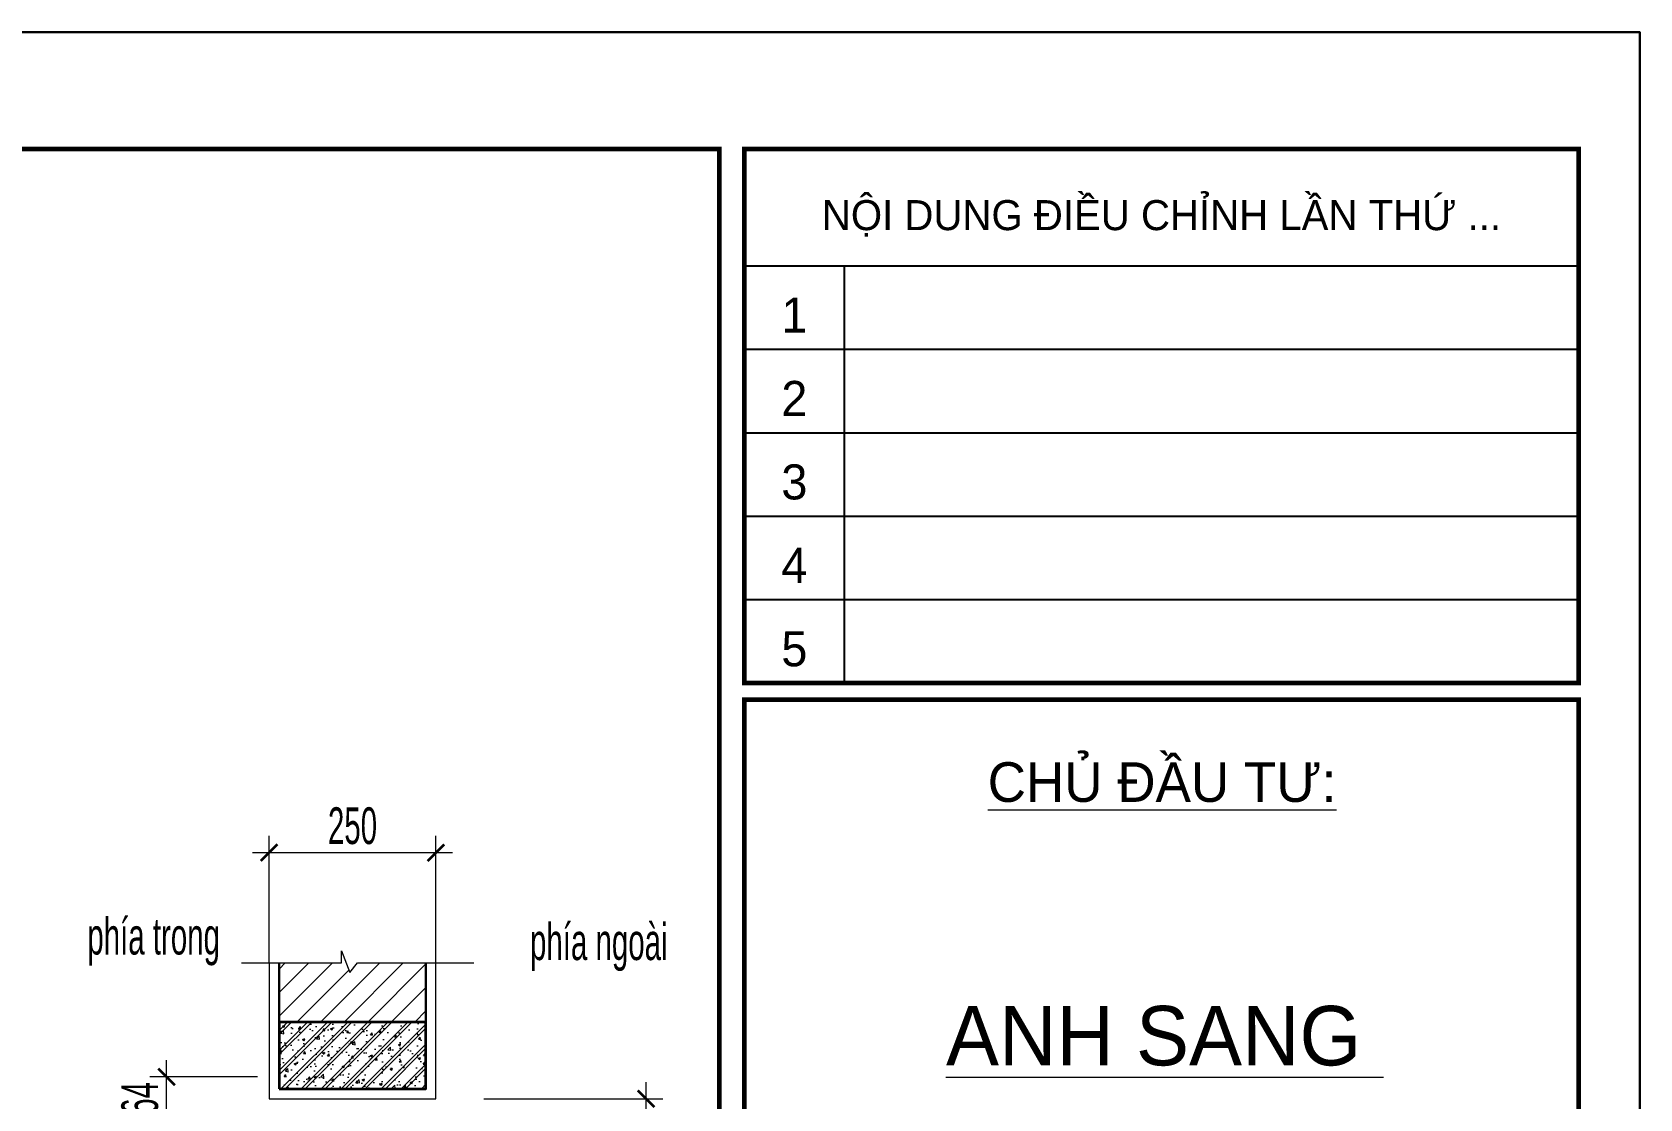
# Model space of a CAD drawing. Header units: millimetres. Extents: x 1336014 to 2939047, y -333549 to -60566.
# Drawn here: x 1464187 to 1466596, y -213714 to -212116 of the extents above; entities that cross this region are included whole.
import ezdxf
from ezdxf.enums import TextEntityAlignment as Align

# ---------------------------------------------------------------- set-up
doc = ezdxf.new("R2010")
doc.units = ezdxf.units.MM
doc.header["$MEASUREMENT"] = 0
for name, color, linetype, lineweight in [('05.Text', 253, 'Continuous', 18), ('06.betong', 2, 'Continuous', 35), ('08.Dim', 156, 'Continuous', 15), ('09.Hatch', 250, 'Continuous', 5), ('11.Khung bo', 32, 'Continuous', 50), ('12.Khung', 36, 'Continuous', 25), ('nep', 9, 'Continuous', 15), ('wall', 4, 'Continuous', 9)]:
    doc.layers.add(name, color=color, linetype=linetype, lineweight=lineweight)
doc.layers.add('Tpl_Bound', color=1, linetype='Continuous', plot=False)
doc.styles.add('AVANT', font='')
doc.styles.add('TT5_Text Dim', font='hoatbif.shx', dxfattribs={"width": 0.6})
doc.styles.add('VnAvantH', font='')
doc.styles.get('AVANT').set_extended_font_data('.VnAvant')
doc.styles.get('VnAvantH').set_extended_font_data('.VnAvantH')
doc.dimstyles.new('TT5_Dim 1-25', dxfattribs={"dimscale": 25, "dimtxt": 2.2, "dimasz": 1, "dimexe": 1, "dimexo": 0, "dimgap": 0.5, "dimtad": 1, "dimdec": 0, "dimzin": 0, "dimdsep": 46, "dimtxsty": 'TT5_Text Dim', "dimblk": 'ARCHTICK', "dimcen": 0, "dimdle": 1, "dimclrd": 256, "dimclre": 256, "dimclrt": 1, "dimadec": 0, "dimazin": 0, "dimtfac": 0.015, "dimtdec": 0, "dimtix": 1, "dimtmove": 2, "dimatfit": 3, "dimldrblk": 'DOT', "dimfxl": 1, "dimtolj": 1, "dimtzin": 0, "dimlwd": -1, "dimlwe": -1, "dimarcsym": 1})

# ---------------------------------------------------------------- blocks, each defined once
blk = doc.blocks.new('100')
at = {"layer": '11.Khung bo', "const_width": 26.7}
for points in [[(1860913, -945239.8), (1860913, -916940.1), (1896062.6, -916940.1), (1896062.6, -945239.8)], [(1860913, -945239.8), (1860913, -916940.1), (1896062.6, -916940.1), (1896062.6, -945239.8)], [(1860913, -945239.8), (1860913, -916940.1), (1896062.6, -916940.1), (1896062.6, -945239.8)], [(1896212.6, -920140), (1896212.6, -916940.1), (1901212.6, -916940.1), (1901212.6, -920140)], [(1896212.6, -920140), (1896212.6, -916940.1), (1901212.6, -916940.1), (1901212.6, -920140)], [(1896212.6, -920140), (1896212.6, -916940.1), (1901212.6, -916940.1), (1901212.6, -920140)], [(1896212.6, -924140), (1901212.6, -924140), (1901212.6, -920240), (1896212.6, -920240)], [(1896212.6, -924140), (1901212.6, -924140), (1901212.6, -920240), (1896212.6, -920240)], [(1896212.6, -924140), (1901212.6, -924140), (1901212.6, -920240), (1896212.6, -920240)]]:
    blk.add_lwpolyline(points, close=True, dxfattribs=at)
at = {"layer": '12.Khung'}
for p, q in [((1896212.6, -917640.1), (1901212.6, -917640.1)), ((1896212.6, -917640.1), (1901212.6, -917640.1)), ((1896212.6, -917640.1), (1901212.6, -917640.1)), ((1896812.6, -920140), (1896812.6, -917640.1)), ((1896812.6, -920140), (1896812.6, -917640.1)), ((1896812.6, -920140), (1896812.6, -917640.1)), ((1896212.6, -918140.1), (1901212.6, -918140.1)), ((1896212.6, -918140.1), (1901212.6, -918140.1)), ((1896212.6, -918140.1), (1901212.6, -918140.1)), ((1896212.6, -918640.1), (1901212.6, -918640.1)), ((1896212.6, -918640.1), (1901212.6, -918640.1)), ((1896212.6, -918640.1), (1901212.6, -918640.1)), ((1896212.6, -919140.1), (1901212.6, -919140.1)), ((1896212.6, -919140.1), (1901212.6, -919140.1)), ((1896212.6, -919140.1), (1901212.6, -919140.1)), ((1896212.6, -919640.1), (1901212.6, -919640.1)), ((1896212.6, -919640.1), (1901212.6, -919640.1)), ((1896212.6, -919640.1), (1901212.6, -919640.1))]:
    blk.add_line(p, q, dxfattribs=at)
blk.add_lwpolyline([(1901579.2, -945939.8), (1901579.2, -916240.1), (1859579.6, -916240.1), (1859579.6, -945939.8)], close=True, dxfattribs=at)
blk.add_lwpolyline([(1901579.2, -945939.8), (1901579.2, -916240.1), (1859579.6, -916240.1), (1859579.6, -945939.8)], close=True, dxfattribs=at)
blk.add_lwpolyline([(1901579.2, -945939.8), (1901579.2, -916240.1), (1859579.6, -916240.1), (1859579.6, -945939.8)], close=True, dxfattribs=at)
at = {"layer": '05.Text', "style": 'VnAvantH'}
blk.add_text('Néi dung ®iÒu chØnh lÇn thø ...', height=179.998, dxfattribs=at).set_placement((1898712.6, -917329.1), align=Align.MIDDLE)
at = {"layer": '05.Text'}
for s, height, style, p in [('1', 210, 'AVANT', (1896512.6, -918040.1)), ('2', 210, 'AVANT', (1896512.6, -918540.1)), ('3', 210, 'AVANT', (1896512.6, -919040.1)), ('4', 210, 'AVANT', (1896512.6, -919540.1)), ('5', 210, 'AVANT', (1896512.6, -920040)), ('%%uChñ ®Çu t\xad:', 237.598, 'VnAvantH', (1898715.8, -920852.7)), ('%%Uanh sang ', 356.397, 'VnAvantH', (1898732, -922431.7))]:
    blk.add_text(s, height=height, dxfattribs=dict(at, style=style)).set_placement(p, align=Align.CENTER)
blk = doc.blocks.new('_ARCHTICK')
at = {"const_width": 0.15}
blk.add_lwpolyline([(-0.5, -0.5), (0.5, 0.5)], dxfattribs=at)
blk = doc.blocks.new('*D2139')
at = {"layer": '08.Dim', "ltscale": 200, "transparency": 16777216}
for p, q in [((1464542.2, -213509.8), (1464542.2, -213319.7)), ((1464792.2, -213509.8), (1464792.2, -213319.7)), ((1464517.2, -213344.7), (1464817.2, -213344.7))]:
    blk.add_line(p, q, dxfattribs=at)
at = {"layer": 'Defpoints', "color": 0, "ltscale": 200, "transparency": 16777216}
for p in [(1464792.2, -213344.7), (1464542.2, -213509.8), (1464792.2, -213509.8)]:
    blk.add_point(p, dxfattribs=at)
at = {"layer": '08.Dim', "ltscale": 200, "transparency": 16777216, "xscale": 25, "yscale": 25, "zscale": 25, "rotation": 180}
blk.add_blockref('_ARCHTICK', (1464542.2, -213344.7), dxfattribs=at)
at = {"layer": '08.Dim', "ltscale": 200, "transparency": 16777216, "xscale": 25, "yscale": 25, "zscale": 25}
blk.add_blockref('_ARCHTICK', (1464792.2, -213344.7), dxfattribs=at)
at = {"layer": '08.Dim', "color": 1, "ltscale": 200, "transparency": 16777216, "insert": (1464667.2, -213304.7), "char_height": 55, "attachment_point": 5, "style": 'TT5_Text Dim'}
blk.add_mtext('\\A1;250', dxfattribs=at)
blk = doc.blocks.new('_DOT')
blk.add_line((-0.5, 0), (-1, 0))
at = {"const_width": 0.5}
blk.add_lwpolyline([(-0.25, 0, 1), (0.25, 0, 1)], format="xyb", close=True, dxfattribs=at)
blk = doc.blocks.new('*D2144')
at = {"layer": '08.Dim', "ltscale": 200, "transparency": 16777216}
for p, q in [((1465107.1, -215338.5), (1465107.1, -213688.5)), ((1464864.1, -213713.5), (1465132.1, -213713.5)), ((1464864.1, -215313.5), (1465132.1, -215313.5))]:
    blk.add_line(p, q, dxfattribs=at)
at = {"layer": 'Defpoints', "color": 0, "ltscale": 200, "transparency": 16777216}
for p in [(1464864.1, -213713.5), (1465107.1, -213713.5), (1464864.1, -215313.5)]:
    blk.add_point(p, dxfattribs=at)
at = {"layer": '08.Dim', "ltscale": 200, "transparency": 16777216, "xscale": 25, "yscale": 25, "zscale": 25}
for p, rotation in [((1465107.1, -213713.5), 90), ((1465107.1, -215313.5), 270)]:
    blk.add_blockref('_ARCHTICK', p, dxfattribs=dict(at, rotation=rotation))
at = {"layer": '08.Dim', "color": 1, "ltscale": 200, "transparency": 16777216, "insert": (1465067.1, -214513.5), "char_height": 55, "attachment_point": 5, "rotation": 90, "style": 'TT5_Text Dim'}
blk.add_mtext('\\A1;1600', dxfattribs=at)
blk = doc.blocks.new('*D2151')
at = {"layer": '08.Dim', "ltscale": 200, "transparency": 16777216}
for p, q in [((1464388.7, -213680.8), (1464388.7, -213655.8)), ((1464525, -213680.8), (1464363.7, -213680.8)), ((1464388.7, -213744.7), (1464388.7, -213680.8)), ((1464525, -213744.7), (1464363.7, -213744.7)), ((1464388.7, -213744.7), (1464388.7, -213769.7))]:
    blk.add_line(p, q, dxfattribs=at)
at = {"layer": 'Defpoints', "color": 0, "ltscale": 200, "transparency": 16777216}
for p in [(1464388.7, -213680.8), (1464525, -213680.8), (1464525, -213744.7)]:
    blk.add_point(p, dxfattribs=at)
at = {"layer": '08.Dim', "ltscale": 200, "transparency": 16777216, "xscale": 25, "yscale": 25, "zscale": 25}
for p, rotation in [((1464388.7, -213680.8), 270), ((1464388.7, -213744.7), 90)]:
    blk.add_blockref('_ARCHTICK', p, dxfattribs=dict(at, rotation=rotation))
at = {"layer": '08.Dim', "color": 1, "ltscale": 200, "transparency": 16777216, "insert": (1464348.7, -213712.8), "char_height": 55, "attachment_point": 5, "rotation": 90, "style": 'TT5_Text Dim'}
blk.add_mtext('\\A1;64', dxfattribs=at)

msp = doc.modelspace()

# ---------------------------------------------------------------- hatches: boundary and pattern name
at = {"layer": '09.Hatch', "ltscale": 0.5}
h = msp.add_hatch(dxfattribs=at)
h.set_pattern_fill('ANSI31', color=256, scale=200, angle=90, style=0)
h.set_pattern_definition([(225, (1465356.85, -207946.433), (-17.67767, 17.67767), [])])
h.paths.add_polyline_path([(1464557.2, -213598.5), (1464557.2, -213509.8), (1464650.7, -213509.8), (1464650.7, -213491.9), (1464663, -213524.2), (1464674.9, -213509.8), (1464777.2, -213509.8), (1464777.2, -213598.5)])
at = {"layer": '09.Hatch'}
h = msp.add_hatch(dxfattribs=at)
h.set_pattern_fill('BTONG1', color=256, scale=5, double=1, pattern_type=2)
h.set_pattern_definition([(50, (1253933.436, -99378.49), (35.863009, -3.1376067), [3.75, -41.25]), (355, (1253933.436, -99378.49), (-6.9375667, 37.6096067), [3, -33]), (100.4514, (1253936.424, -99378.752), (28.925469, 34.471977), [3.1870095, -35.0571056]), (46.1842, (1253933.436, -99368.49), (53.3620524, -8.275951), [5.625, -61.875]), (96.6356, (1253937.883, -99369.18), (46.733135, 48.705894), [4.780514, -52.58565]), (351.1842, (1253933.436, -99368.49), (46.733097, 48.70593), [4.5, -49.5]), (21, (1253938.436, -99370.99), (29.8453526, -20.1309445), [3.75, -41.25]), (326, (1253938.436, -99370.99), (12.1657666, 36.257502), [3, -33]), (71.4514, (1253940.923, -99372.668), (42.0111314, 16.126525), [3.1870095, -35.0571056]), (37.5, (1253933.436, -99378.49), (0.6079928, 16.6446927), [0, -32.6, 0, -33.5, 0, -33.125]), (7.5, (1253933.436, -99378.49), (13.1534769, 19.7205856), [0, -19.1, 0, -31.85, 0, -12.625]), (327.5, (1253922.286, -99378.49), (26.6911218, -1.1277436), [0, -12.5, 0, -39, 0, -51.75]), (317.5, (1253917.286, -99378.49), (29.1593085, 5.0052491), [0, -16.25, 0, -25.9, 0, -36.75]), (45, (1253933.436, -99378.49), (-15.0260191, 15.0260191), []), (45, (1253933.436, -99372.365), (-15.0260191, 15.0260191), [])])
h.paths.add_polyline_path([(1464557.2, -213698.5), (1464777.2, -213698.5), (1464777.2, -213598.5), (1464557.2, -213598.5)])

# ---------------------------------------------------------------- linework, layer by layer
at = {"layer": '06.betong'}
msp.add_lwpolyline([(1464557.2, -213698.5), (1464777.2, -213698.5), (1464777.2, -213598.5), (1464557.2, -213598.5)], close=True, dxfattribs=at)
at = {"layer": 'nep', "ltscale": 0.5}
msp.add_lwpolyline([(1464500.8, -213509.8), (1464650.7, -213509.8), (1464650.7, -213491.9), (1464663, -213524.2), (1464674.9, -213509.8), (1464849, -213509.8)], dxfattribs=at)
at = {"layer": 'nep'}
msp.add_lwpolyline([(1464542.2, -213509.8), (1464542.2, -213713.5), (1464792.2, -213713.5), (1464792.2, -213509.8)], dxfattribs=at)
at = {"layer": 'Tpl_Bound', "color": 1}
msp.add_lwpolyline([(1456095.9, -219540.4), (1456095.9, -212115.5), (1466595.8, -212115.5), (1466595.8, -219540.4)], close=True, dxfattribs=at)
at = {"layer": 'wall', "color": 0, "lineweight": 30}
msp.add_lwpolyline([(1464777.2, -213509.8), (1464777.2, -213598.5), (1464557.2, -213598.5), (1464557.2, -213509.8)], dxfattribs=at)

# ---------------------------------------------------------------- block references
at = {"layer": '05.Text', "xscale": 0.25, "yscale": 0.25, "zscale": 0.25}
msp.add_blockref('100', (991201, 16944.5), dxfattribs=at)

# ---------------------------------------------------------------- texts
at = {"layer": '05.Text', "char_height": 55, "attachment_point": 6, "style": 'TT5_Text Dim'}
for s, insert in [('phÝa trong', (1464468.6, -213478.1)), ('phÝa ngoµi', (1465139.2, -213486.4))]:
    msp.add_mtext(s, dxfattribs=dict(at, insert=insert))

# ---------------------------------------------------------------- dimensions: what is measured, and where the dimension line sits
at = {"layer": '08.Dim', "ltscale": 200}
dim = msp.add_linear_dim(base=(1464792.2, -213344.7), p1=(1464542.2, -213509.8), p2=(1464792.2, -213509.8), dimstyle='TT5_Dim 1-25', dxfattribs=at)
dim.commit()
dim.dimension.update_dxf_attribs({"geometry": '*D2139', "text_midpoint": (1464667.2, -213304.7)})
for base, p1, p2, picture, middle in [((1464388.7, -213680.8), (1464525, -213744.7), (1464525, -213680.8), '*D2151', (1464348.7, -213712.8)), ((1465107.1, -213713.5), (1464864.1, -215313.5), (1464864.1, -213713.5), '*D2144', (1465067.1, -214513.5))]:
    dim = msp.add_linear_dim(base=base, p1=p1, p2=p2, angle=90, dimstyle='TT5_Dim 1-25', dxfattribs=at)
    dim.commit()
    dim.dimension.update_dxf_attribs({"geometry": picture, "text_midpoint": middle})

doc.saveas('drawing.dxf')
